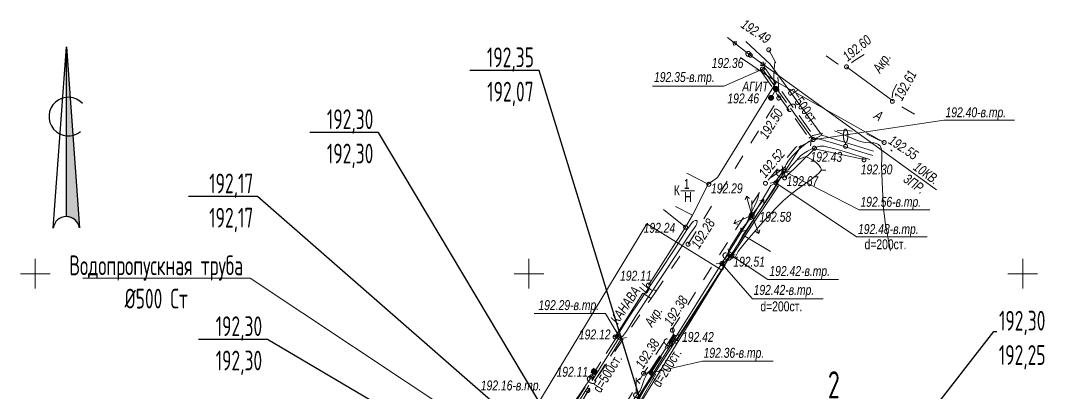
# Model space of a CAD drawing. Header units: millimetres. Extents: x -38151500 to -28914887, y -20564105 to -20349562.
# Drawn here: x -36538068 to -36434357, y -20469422 to -20431648 of the extents above; entities that cross this region are included whole.
import ezdxf
from ezdxf.xclip import XClip

# ---------------------------------------------------------------- set-up
doc = ezdxf.new("R2010")
doc.units = ezdxf.units.MM
doc.header["$MEASUREMENT"] = 0
doc.header["$XCLIPFRAME"] = 0
doc.linetypes.add('Новофедоровское_снт 28_07$0$l049', pattern=[3000, 2000, -1000])
doc.linetypes.add('Новофедоровское_снт 28_07$0$l189_2', pattern=[3000, 1500, -1500])
doc.layers.add('!!! ПОДОСНОВА', color=7, linetype='Continuous')
for name, color, linetype, lineweight in [('Новый_ГП_Верт_отметки_Ном._пера__12', 12, 'Continuous', 40), ('Новый_ГП_Верт_отметки_Ном._пера__7', 7, 'Continuous', 25), ('Новый_ГП_Текст_Ном._пера__250', 7, 'Continuous', 20), ('Новый_ГТ-север_Ном._пера__7', 7, 'Continuous', 25), ('Чертеж_1_Новофедоровское_снт 28_07$0$tp_Дороги_Ном._пера__253', 252, 'Continuous', 18), ('Чертеж_1_Новофедоровское_снт 28_07$0$tp_Здания_Ном._пера__253', 252, 'Continuous', 18), ('Чертеж_1_Новофедоровское_снт 28_07$0$tp_канавы_Ном._пера__253', 252, 'Continuous', 18), ('Чертеж_1_Новофедоровское_снт 28_07$0$tp_ЛЭП вн_Ном._пера__253', 252, 'Continuous', 18), ('Чертеж_1_Новофедоровское_снт 28_07$0$tp_отметки_новые_Ном._пера__253', 252, 'Continuous', 18), ('Чертеж_1_Новофедоровское_снт 28_07$0$tp_сооружения_Ном._пера__253', 252, 'Continuous', 18), ('Чертеж_1_Новофедоровское_снт 28_07$0$tp_трубы под дорогой_Ном._пера__253', 252, 'Continuous', 18), ('Чертеж_1_Новофедоровское_снт 28_07$0$U_ТЕКСТ_БЕЛЫЙ_Ном._пера__253', 252, 'Continuous', 18), ('Чертеж_1_Новый_ГП_Топография_Ном._пера__253', 252, 'Continuous', 18), ('Чертеж_1_Новый_Новофедоровское_снт 28_07$0$SETKA_Ном._пера__253', 252, 'Continuous', 18), ('Чертеж_1_Новый_Новофедоровское_снт 28_07$0$SETKA_Ном._пера__7', 7, 'Continuous', 18), ('Чертеж_1_Новый_Новофедоровское_снт 28_07$0$tp_Дороги_Ном._пера__253', 252, 'Continuous', 18), ('Чертеж_1_Новый_Новофедоровское_снт 28_07$0$tp_Здания_Ном._пера__253', 252, 'Continuous', 18), ('Чертеж_1_Новый_Новофедоровское_снт 28_07$0$tp_канавы_Ном._пера__253', 252, 'Continuous', 18), ('Чертеж_1_Новый_Новофедоровское_снт 28_07$0$tp_ЛЭП вн_Ном._пера__253', 252, 'Continuous', 18), ('Чертеж_1_Новый_Новофедоровское_снт 28_07$0$tp_ЛЭП нн_Ном._пера__253', 252, 'Continuous', 18), ('Чертеж_1_Новый_Новофедоровское_снт 28_07$0$tp_ЛЭП нн_Ном._пера__7', 7, 'Continuous', 18), ('Чертеж_1_Новый_Новофедоровское_снт 28_07$0$tp_Ограждения ДЕР_Ном._пера__253', 252, 'Continuous', 18), ('Чертеж_1_Новый_Новофедоровское_снт 28_07$0$tp_Ограждения мет_Ном._пера__253', 252, 'Continuous', 18), ('Чертеж_1_Новый_Новофедоровское_снт 28_07$0$tp_Ограждения рабица_Ном._пера__253', 252, 'Continuous', 18), ('Чертеж_1_Новый_Новофедоровское_снт 28_07$0$tp_Ограждения_Ном._пера__253', 252, 'Continuous', 18), ('Чертеж_1_Новый_Новофедоровское_снт 28_07$0$tp_Ограждения_Ном._пера__7', 7, 'Continuous', 18), ('Чертеж_1_Новый_Новофедоровское_снт 28_07$0$tp_отметки_новые_Ном._пера__253', 252, 'Continuous', 18), ('Чертеж_1_Новый_Новофедоровское_снт 28_07$0$tp_отметки_новые_Ном._пера__7', 7, 'Continuous', 18), ('Чертеж_1_Новый_Новофедоровское_снт 28_07$0$tp_растительность_Ном._пера__7', 7, 'Continuous', 18), ('Чертеж_1_Новый_Новофедоровское_снт 28_07$0$tp_рельеф_Ном._пера__253', 252, 'Continuous', 18), ('Чертеж_1_Новый_Новофедоровское_снт 28_07$0$tp_сооружения_Ном._пера__253', 252, 'Continuous', 18), ('Чертеж_1_Новый_Новофедоровское_снт 28_07$0$tp_сооружения_Ном._пера__7', 7, 'Continuous', 18), ('Чертеж_1_Новый_Новофедоровское_снт 28_07$0$tp_трубы под дорогой_Ном._пера__253', 252, 'Continuous', 18), ('Чертеж_1_Новый_Новофедоровское_снт 28_07$0$U_Водосток_Ном._пера__253', 252, 'Continuous', 18), ('Чертеж_1_Новый_Новофедоровское_снт 28_07$0$U_Газопровод_Ном._пера__253', 252, 'Continuous', 18)]:
    doc.layers.add(name, color=color, linetype=linetype, lineweight=lineweight)
doc.styles.add('РЎР“Р•РќР•Р\xa0РР\xa0_РЎРўРР›Р¬_1', font='arial.ttf', dxfattribs={"width": 0.75})
doc.styles.add('РЎР“Р•РќР•Р\xa0РР\xa0_РЎРўРР›Р¬_3', font='arial.ttf', dxfattribs={"width": 0.749999})
doc.styles.add('РЎР“Р•РќР•Р\xa0РР\xa0_РЎРўРР›Р¬_6', font='', dxfattribs={"width": 0.8})
doc.styles.get('РЎР“Р•РќР•Р\xa0РР\xa0_РЎРўРР›Р¬_6').set_extended_font_data('GOST_type_A')
doc.linetypes.add('Новофедоровское_снт 28_07$0$l474_2o', pattern='A,0,[3,РіРµРЅРїРїР»Р°РЅ 2025_06_18 dima РІР°СЂРёР°РЅС‚ 21.Shx,S=31.746032,R=0,X=0,Y=0],-5000,0', length=5000)
doc.linetypes.add('Новофедоровское_снт 28_07$0$lm334', pattern='A,0,[4,РіРµРЅРїРїР»Р°РЅ 2025_06_18 dima РІР°СЂРёР°РЅС‚ 21.Shx,S=79.365079,R=0,X=0,Y=0],-11000,0', length=11000)
doc.linetypes.add('Новофедоровское_снт 28_07$0$З ДЕРЕВ', pattern='A,0,[2,РіРµРЅРїРїР»Р°РЅ 2025_06_18 dima РІР°СЂРёР°РЅС‚ 21.Shx,S=19.84127,R=0,X=0,Y=0.2],-2500,0', length=2500)
doc.linetypes.add('Новофедоровское_снт 28_07$0$ЗАБОР_СЕТКА', pattern='A,0,[1,РіРµРЅРїРїР»Р°РЅ 2025_06_18 dima РІР°СЂРёР°РЅС‚ 21.Shx,S=39.68254,R=0,X=0,Y=2.77556e-17],-5000,0', length=5000)
doc.linetypes.add('Новофедоровское_снт 28_07$0$МЕЖА', pattern='A,0,[5,РіРµРЅРїРїР»Р°РЅ 2025_06_18 dima РІР°СЂРёР°РЅС‚ 21.Shx,S=46.746032,R=0,X=0,Y=6.93889e-18],-6500,0', length=6500)

# ---------------------------------------------------------------- blocks, each defined once
blk = doc.blocks.new('Чертеж_2_1', base_point=(1613432, -7296))
at = {"layer": 'Чертеж_1_Новый_Новофедоровское_снт 28_07$0$tp_ЛЭП вн_Ном._пера__253', "linetype": 'Continuous', "lineweight": 18}
blk.add_hatch(color=252, dxfattribs=at).paths.add_polyline_path([(-36464322, -20435037, 1), (-36464372, -20435037, 1)])
at = {"layer": 'Чертеж_1_Новый_ГП_Топография_Ном._пера__253', "color": 252, "linetype": 'Новофедоровское_снт 28_07$0$МЕЖА', "lineweight": 18, "flags": 128}
blk.add_lwpolyline([(-36508768, -20524360), (-36508728, -20524296), (-36498241, -20507196), (-36472071, -20524004), (-36460510, -20507967), (-36450594, -20495163), (-36452348, -20487946), (-36454353, -20480799), (-36459846, -20482761), (-36462701, -20481924), (-36476972, -20473145), (-36467023, -20456936), (-36474632, -20452238), (-36515663, -20519982)], close=True, dxfattribs=at)
at = {"layer": 'Чертеж_1_Новый_Новофедоровское_снт 28_07$0$SETKA_Ном._пера__253', "color": 252, "linetype": 'Continuous', "lineweight": 18, "flags": 128}
for points in [[(-36486568, -20458796), (-36486568, -20455796)], [(-36488068, -20457296), (-36485068, -20457296)]]:
    blk.add_lwpolyline(points, dxfattribs=at)
at = {"layer": 'Чертеж_1_Новый_Новофедоровское_снт 28_07$0$SETKA_Ном._пера__7', "color": 7, "linetype": 'Continuous', "lineweight": 18, "flags": 128}
for points in [[(-36536568, -20458796), (-36536568, -20455796)], [(-36436568, -20458796), (-36436568, -20455796)], [(-36538068, -20457296), (-36535068, -20457296)], [(-36438068, -20457296), (-36435068, -20457296)]]:
    blk.add_lwpolyline(points, dxfattribs=at)
at = {"layer": 'Чертеж_1_Новый_Новофедоровское_снт 28_07$0$tp_Дороги_Ном._пера__253', "color": 252, "linetype": 'Новофедоровское_снт 28_07$0$l189_2', "lineweight": 18, "flags": 128}
for points in [[(-36462287, -20434617), (-36461436, -20436212), (-36461343, -20437746), (-36461271, -20438864), (-36461268, -20439504), (-36470458, -20454305), (-36473697, -20459059), (-36474481, -20458448)], [(-36452632, -20435106), (-36453700, -20435770), (-36454366, -20436308), (-36455321, -20436027), (-36456721, -20435033)], [(-36447511, -20441148), (-36449823, -20439810), (-36449721, -20438864), (-36448837, -20437243)], [(-36477567, -20473390), (-36477701, -20472535), (-36477535, -20471761), (-36474925, -20467335), (-36462620, -20448138), (-36459557, -20444482), (-36457824, -20443294), (-36455708, -20442824), (-36454696, -20442742), (-36452705, -20442990), (-36450595, -20444007), (-36449795, -20444869)], [(-36475035, -20459263), (-36474202, -20459784), (-36480558, -20469086), (-36486240, -20479010), (-36487436, -20478759)]]:
    blk.add_lwpolyline(points, dxfattribs=at)
at = {"layer": 'Чертеж_1_Новый_Новофедоровское_снт 28_07$0$tp_Дороги_Ном._пера__253', "color": 252, "linetype": 'Continuous', "lineweight": 18, "flags": 128}
for points in [[(-36449725, -20439793), (-36454408, -20436350)], [(-36450595, -20444007), (-36461496, -20437863)], [(-36473697, -20459059), (-36474202, -20459784)]]:
    blk.add_lwpolyline(points, dxfattribs=at)
at = {"layer": 'Чертеж_1_Новый_Новофедоровское_снт 28_07$0$tp_Здания_Ном._пера__253', "color": 252, "linetype": 'Continuous', "lineweight": 18, "flags": 128}
for points in [[(-36470576, -20447125), (-36468410, -20448238), (-36470020, -20451372), (-36471720, -20450498)], [(-36471187, -20448911), (-36469790, -20448911)]]:
    blk.add_lwpolyline(points, dxfattribs=at)
at = {"layer": 'Чертеж_1_Новый_Новофедоровское_снт 28_07$0$tp_канавы_Ном._пера__253', "color": 252, "linetype": 'Continuous', "lineweight": 18, "flags": 128}
for points in [[(-36451750, -20445336), (-36453527, -20444765), (-36454500, -20444439), (-36455157, -20444230), (-36455818, -20444037), (-36457147, -20443678), (-36457304, -20443648), (-36457465, -20443638), (-36457626, -20443654), (-36457783, -20443699), (-36458003, -20443796), (-36458212, -20443907), (-36458411, -20444030), (-36458602, -20444164), (-36458967, -20444460), (-36459320, -20444784), (-36459590, -20445046), (-36459841, -20445311), (-36460080, -20445593), (-36460315, -20445907), (-36460418, -20446063), (-36460506, -20446219), (-36460573, -20446376), (-36460610, -20446533), (-36460607, -20446599), (-36460585, -20446666), (-36460549, -20446730), (-36460502, -20446787), (-36460472, -20446810), (-36460441, -20446821), (-36460378, -20446811), (-36460314, -20446769), (-36460250, -20446702), (-36460002, -20446386), (-36459757, -20446123), (-36459523, -20445854), (-36459285, -20445589), (-36459026, -20445336), (-36458868, -20445205), (-36458706, -20445085), (-36458538, -20444975), (-36458365, -20444874), (-36458003, -20444695), (-36457620, -20444541), (-36457355, -20444452), (-36457087, -20444387), (-36456953, -20444369), (-36456820, -20444363), (-36456688, -20444372), (-36456557, -20444397), (-36455607, -20444654), (-36454660, -20444931), (-36452045, -20445723)], [(-36475511, -20470175), (-36474302, -20467930), (-36474091, -20467506), (-36474083, -20467474), (-36474089, -20467442), (-36474128, -20467380), (-36474258, -20467264), (-36474319, -20467231), (-36474388, -20467223), (-36474454, -20467238), (-36474505, -20467276), (-36474658, -20467493), (-36474781, -20467727), (-36474861, -20467919), (-36474930, -20468114), (-36475057, -20468508), (-36475124, -20468703), (-36475200, -20468892), (-36475290, -20469075), (-36475398, -20469247), (-36476246, -20470435)]]:
    blk.add_lwpolyline(points, dxfattribs=at)
for points in [[(-36462062, -20448348), (-36461570, -20448084), (-36461494, -20448302), (-36461654, -20448636), (-36464938, -20453468), (-36465951, -20455283), (-36466253, -20455363), (-36466384, -20455154), (-36466191, -20454638), (-36465095, -20452861), (-36463806, -20451249)], [(-36470575, -20452861), (-36470050, -20452115), (-36470004, -20452063), (-36469943, -20452014), (-36469799, -20451935), (-36469727, -20451912), (-36469661, -20451902), (-36469607, -20451911), (-36469571, -20451940), (-36469552, -20451985), (-36469543, -20452041), (-36469556, -20452172), (-36469599, -20452309), (-36469663, -20452428), (-36469937, -20452798), (-36470206, -20453174), (-36472984, -20457362), (-36474366, -20459462), (-36475737, -20461568), (-36476695, -20463106), (-36476880, -20463379), (-36477091, -20463641), (-36477148, -20463693), (-36477217, -20463733), (-36477290, -20463754), (-36477359, -20463747), (-36477414, -20463722), (-36477470, -20463684), (-36477513, -20463638), (-36477533, -20463585), (-36477521, -20463477), (-36477477, -20463367), (-36477351, -20463154), (-36476753, -20462169), (-36476449, -20461681), (-36476133, -20461200), (-36474678, -20459067), (-36473250, -20456953), (-36471873, -20454878)]]:
    blk.add_lwpolyline(points, close=True, dxfattribs=at)
at = {"layer": 'Чертеж_1_Новый_Новофедоровское_снт 28_07$0$tp_ЛЭП вн_Ном._пера__253', "color": 252, "linetype": 'Continuous', "lineweight": 18}
blk.add_line((-36464347, -20435037), (-36464347, -20435037), dxfattribs=at)
at = {"layer": 'Чертеж_1_Новый_Новофедоровское_снт 28_07$0$tp_ЛЭП вн_Ном._пера__253', "color": 252, "linetype": 'Continuous', "lineweight": 18, "flags": 128}
for points in [[(-36466449, -20433382), (-36464347, -20435037), (-36445281, -20448792)], [(-36465918, -20433800), (-36465817, -20434187)], [(-36465918, -20433800), (-36465518, -20433808)], [(-36465721, -20433955), (-36465671, -20434148)], [(-36465721, -20433955), (-36465521, -20433958)], [(-36462927, -20436061), (-36463127, -20436066)], [(-36462725, -20436207), (-36463125, -20436217)], [(-36462927, -20436061), (-36462986, -20435870)], [(-36462725, -20436207), (-36462842, -20435825)]]:
    blk.add_lwpolyline(points, dxfattribs=at)
at = {"layer": 'Чертеж_1_Новый_Новофедоровское_снт 28_07$0$tp_ЛЭП вн_Ном._пера__253', "color": 252, "linetype": 'Continuous', "lineweight": 18}
blk.add_circle((-36464347, -20435037), 250, dxfattribs=at)
at = {"layer": 'Чертеж_1_Новый_Новофедоровское_снт 28_07$0$tp_ЛЭП нн_Ном._пера__253', "color": 252, "linetype": 'Continuous', "lineweight": 18, "flags": 128}
for points in [[(-36510768, -20525995), (-36509656, -20524332), (-36489043, -20491490), (-36464006, -20451362), (-36462797, -20449768)], [(-36465822, -20452199), (-36464006, -20451362), (-36464543, -20449435)], [(-36464543, -20449435), (-36464690, -20449807)], [(-36464543, -20449435), (-36464224, -20449677)], [(-36462797, -20449768), (-36463182, -20449877)], [(-36462797, -20449768), (-36462797, -20450168)], [(-36465822, -20452199), (-36465633, -20451847)], [(-36464006, -20451362), (-36463285, -20453227)], [(-36465822, -20452199), (-36465431, -20452285)], [(-36465065, -20453059), (-36465101, -20452660)], [(-36463285, -20453227), (-36463175, -20452843)], [(-36465065, -20453059), (-36464691, -20452916)], [(-36463285, -20453227), (-36463625, -20453017)]]:
    blk.add_lwpolyline(points, dxfattribs=at)
at = {"layer": 'Чертеж_1_Новый_Новофедоровское_снт 28_07$0$tp_ЛЭП нн_Ном._пера__7', "color": 7, "linetype": 'Continuous', "lineweight": 18}
blk.add_line((-36464006, -20451112), (-36464006, -20449862), dxfattribs=at)
for radius in [250, 50]:
    blk.add_circle((-36464006, -20451362), radius, dxfattribs=at)
at = {"layer": 'Чертеж_1_Новый_Новофедоровское_снт 28_07$0$tp_Ограждения ДЕР_Ном._пера__253', "color": 252, "linetype": 'Новофедоровское_снт 28_07$0$З ДЕРЕВ', "lineweight": 18, "flags": 128}
for points in [[(-36468410, -20448238), (-36467491, -20447560), (-36461496, -20437863)], [(-36474481, -20458448), (-36470713, -20452573), (-36470020, -20451372)], [(-36477843, -20463698), (-36475035, -20459263)], [(-36482975, -20471790), (-36480241, -20467722)]]:
    blk.add_lwpolyline(points, dxfattribs=at)
at = {"layer": 'Чертеж_1_Новый_Новофедоровское_снт 28_07$0$tp_Ограждения мет_Ном._пера__253', "color": 252, "linetype": 'Новофедоровское_снт 28_07$0$l474_2o', "lineweight": 18, "flags": 128}
for points in [[(-36461496, -20437863), (-36465157, -20435383)], [(-36470713, -20452573), (-36472957, -20450796)], [(-36466014, -20455517), (-36464708, -20453491), (-36462109, -20455036)], [(-36471641, -20464081), (-36466702, -20456439)], [(-36473735, -20467433), (-36476973, -20473147)]]:
    blk.add_lwpolyline(points, dxfattribs=at)
at = {"layer": 'Чертеж_1_Новый_Новофедоровское_снт 28_07$0$tp_Ограждения рабица_Ном._пера__253', "color": 252, "linetype": 'Новофедоровское_снт 28_07$0$ЗАБОР_СЕТКА', "lineweight": 18, "flags": 128}
for points in [[(-36460635, -20447544), (-36457662, -20444633), (-36452597, -20445726)], [(-36464708, -20453491), (-36461305, -20448381)]]:
    blk.add_lwpolyline(points, dxfattribs=at)
at = {"layer": 'Чертеж_1_Новый_Новофедоровское_снт 28_07$0$tp_Ограждения_Ном._пера__253', "color": 252, "linetype": 'Continuous', "lineweight": 18, "flags": 128}
for points in [[(-36478054, -20463565), (-36477631, -20463831)], [(-36480305, -20467267), (-36479882, -20467533)], [(-36480074, -20466847), (-36479651, -20467113)], [(-36480452, -20467589), (-36480029, -20467855)]]:
    blk.add_lwpolyline(points, dxfattribs=at)
at = {"layer": 'Чертеж_1_Новый_Новофедоровское_снт 28_07$0$tp_Ограждения_Ном._пера__7', "color": 7, "linetype": 'Continuous', "lineweight": 18}
for p, q in [((-36480244, -20467190), (-36479745, -20467190)), ((-36480243, -20467220), (-36479748, -20467220)), ((-36480242, -20467160), (-36479748, -20467160)), ((-36480238, -20467250), (-36479752, -20467250)), ((-36480237, -20467130), (-36479754, -20467130)), ((-36480228, -20467280), (-36479761, -20467280)), ((-36480226, -20467100), (-36479763, -20467100)), ((-36480214, -20467310), (-36479776, -20467310)), ((-36480212, -20467070), (-36479777, -20467070)), ((-36480196, -20467340), (-36479795, -20467340)), ((-36480193, -20467040), (-36479798, -20467040)), ((-36480170, -20467370), (-36479821, -20467370)), ((-36480166, -20467010), (-36479825, -20467010)), ((-36480133, -20467400), (-36479858, -20467400)), ((-36480127, -20466980), (-36479864, -20466980)), ((-36480056, -20466950), (-36479936, -20466950)), ((-36480069, -20467430), (-36479919, -20467430))]:
    blk.add_line(p, q, dxfattribs=at)
blk.add_circle((-36479995, -20467192), 250, dxfattribs=at)
at = {"layer": 'Чертеж_1_Новый_Новофедоровское_снт 28_07$0$tp_отметки_новые_Ном._пера__253', "color": 252, "linetype": 'Continuous', "lineweight": 18, "flags": 128}
for points in [[(-36474072, -20438289), (-36466830, -20438289), (-36462928, -20436566)], [(-36437381, -20441759), (-36444541, -20441759), (-36457808, -20443718)], [(-36445972, -20450832), (-36453132, -20450832), (-36460748, -20446919)], [(-36446235, -20453553), (-36453394, -20453553), (-36461570, -20448084)], [(-36455226, -20457860), (-36462386, -20457860), (-36466253, -20455313)], [(-36456786, -20459842), (-36463946, -20459842), (-36467029, -20456307)], [(-36486053, -20461307), (-36478811, -20461307), (-36477394, -20463712)], [(-36461828, -20466158), (-36468988, -20466158), (-36474315, -20467349)]]:
    blk.add_lwpolyline(points, dxfattribs=at)
at = {"layer": 'Чертеж_1_Новый_Новофедоровское_снт 28_07$0$tp_отметки_новые_Ном._пера__7', "color": 7, "linetype": 'Continuous', "lineweight": 18}
for centre in [(-36464148, -20435166), (-36462288, -20434616), (-36454408, -20436346), (-36462928, -20436566), (-36462058, -20439476), (-36461268, -20439506), (-36449768, -20439836), (-36457788, -20443696), (-36457658, -20444586), (-36450598, -20444006), (-36452638, -20445766), (-36460748, -20446916), (-36460678, -20447586), (-36468358, -20448236), (-36462618, -20448136), (-36461568, -20448086), (-36464108, -20451586), (-36470708, -20452576), (-36470458, -20454306), (-36466248, -20455316), (-36466018, -20455516), (-36467028, -20456256), (-36474478, -20458446), (-36472048, -20463016), (-36477848, -20463696), (-36477398, -20463716), (-36471688, -20464126), (-36474968, -20467376), (-36474228, -20467296), (-36480238, -20467726), (-36480598, -20469126)]:
    blk.add_circle(centre, 200, dxfattribs=at)
at = {"layer": 'Чертеж_1_Новый_Новофедоровское_снт 28_07$0$tp_растительность_Ном._пера__7', "color": 7, "linetype": 'Continuous', "lineweight": 18}
blk.add_line((-36454500, -20444005), (-36454500, -20444189), dxfattribs=at)
blk.add_circle((-36454500, -20444389), 200, dxfattribs=at)
blk.add_ellipse((-36454499, -20443322), major_axis=(0, 683), ratio=0.3235725, dxfattribs=at)
at = {"layer": 'Чертеж_1_Новый_Новофедоровское_снт 28_07$0$tp_рельеф_Ном._пера__253', "color": 252, "linetype": 'Continuous', "lineweight": 18, "flags": 128}
for points in [[(-36461268, -20439505), (-36461595, -20438812), (-36461752, -20438076), (-36461785, -20437325), (-36461738, -20436591), (-36461656, -20435901), (-36461647, -20435817)], [(-36449960, -20454931), (-36449975, -20454851), (-36450007, -20454678), (-36450063, -20454388), (-36450148, -20453953), (-36450264, -20453353), (-36450382, -20452718), (-36450490, -20452079), (-36450579, -20451465), (-36450653, -20450754), (-36450699, -20450076), (-36450730, -20449486), (-36450876, -20446441), (-36450830, -20445570), (-36450846, -20444956), (-36450902, -20444596), (-36450965, -20444422), (-36451006, -20444358), (-36451060, -20444296), (-36451175, -20444197), (-36451366, -20444103), (-36451653, -20444049), (-36452057, -20444039), (-36452507, -20444017), (-36452995, -20443902), (-36453467, -20443720), (-36454263, -20443399), (-36455292, -20442966), (-36455628, -20442818)], [(-36465956, -20455284), (-36465987, -20455359), (-36466043, -20455494), (-36466048, -20455565), (-36466006, -20455637), (-36465955, -20455667), (-36465858, -20455693), (-36465763, -20455696), (-36465685, -20455636), (-36465381, -20455052), (-36465180, -20454768), (-36464789, -20454280), (-36464252, -20453640), (-36463609, -20452897), (-36462904, -20452103), (-36462177, -20451309), (-36461472, -20450565), (-36460831, -20449923), (-36460117, -20449295), (-36459373, -20448724), (-36458650, -20448210), (-36457998, -20447756), (-36457469, -20447360), (-36457168, -20447087), (-36457032, -20446907), (-36456989, -20446800), (-36456984, -20446750), (-36456990, -20446681), (-36457033, -20446541), (-36457167, -20446330), (-36457438, -20446060), (-36457852, -20445767), (-36458179, -20445589), (-36458387, -20445501), (-36458496, -20445468), (-36458539, -20445461), (-36458603, -20445459), (-36458731, -20445485), (-36459096, -20445645), (-36459459, -20445780)], [(-36460592, -20446440), (-36460846, -20446647), (-36461387, -20447080), (-36461813, -20447396), (-36462145, -20447571)], [(-36456989, -20446800), (-36456489, -20446792)], [(-36463276, -20449161), (-36463344, -20449572), (-36463483, -20449931), (-36463719, -20450449), (-36464018, -20451070), (-36464346, -20451738), (-36464588, -20452227)]]:
    blk.add_lwpolyline(points, dxfattribs=at)
at = {"layer": 'Чертеж_1_Новый_Новофедоровское_снт 28_07$0$tp_сооружения_Ном._пера__253', "color": 252, "linetype": 'Continuous', "lineweight": 18, "flags": 128}
blk.add_lwpolyline([(-36461551, -20438585), (-36462055, -20439479)], dxfattribs=at)
at = {"layer": 'Чертеж_1_Новый_Новофедоровское_снт 28_07$0$tp_сооружения_Ном._пера__7', "color": 7, "linetype": 'Continuous', "lineweight": 18}
for p, q in [((-36461671, -20438802), (-36461671, -20438367)), ((-36461641, -20438816), (-36461641, -20438353)), ((-36461611, -20438827), (-36461611, -20438344)), ((-36461581, -20438832), (-36461581, -20438338)), ((-36461551, -20438834), (-36461551, -20438335)), ((-36461521, -20438833), (-36461521, -20438338)), ((-36461491, -20438828), (-36461491, -20438342)), ((-36461461, -20438818), (-36461461, -20438351)), ((-36461431, -20438804), (-36461431, -20438366)), ((-36462297, -20439540), (-36462297, -20439420)), ((-36462267, -20439611), (-36462267, -20439348)), ((-36462237, -20439650), (-36462237, -20439309)), ((-36462207, -20439677), (-36462207, -20439282)), ((-36462177, -20439696), (-36462177, -20439261)), ((-36462147, -20439710), (-36462147, -20439247)), ((-36462117, -20439721), (-36462117, -20439238)), ((-36462087, -20439726), (-36462087, -20439232)), ((-36462057, -20439728), (-36462057, -20439229)), ((-36462027, -20439727), (-36462027, -20439232)), ((-36461997, -20439722), (-36461997, -20439236)), ((-36461967, -20439712), (-36461967, -20439245)), ((-36461937, -20439698), (-36461937, -20439260)), ((-36461907, -20439680), (-36461907, -20439279)), ((-36461877, -20439654), (-36461877, -20439305)), ((-36461847, -20439617), (-36461847, -20439342)), ((-36461817, -20439553), (-36461817, -20439403)), ((-36461791, -20438646), (-36461791, -20438526)), ((-36461761, -20438717), (-36461761, -20438454)), ((-36461731, -20438756), (-36461731, -20438415)), ((-36461701, -20438783), (-36461701, -20438388)), ((-36461401, -20438786), (-36461401, -20438385)), ((-36461371, -20438760), (-36461371, -20438411)), ((-36461341, -20438723), (-36461341, -20438448)), ((-36461311, -20438659), (-36461311, -20438509)), ((-36475722, -20469340), (-36475722, -20467840)), ((-36475599, -20468149), (-36475334, -20468414)), ((-36475873, -20469392), (-36475570, -20469392))]:
    blk.add_line(p, q, dxfattribs=at)
at = {"layer": 'Чертеж_1_Новый_Новофедоровское_снт 28_07$0$tp_сооружения_Ном._пера__7', "color": 7, "linetype": 'Continuous', "lineweight": 18, "flags": 128}
blk.add_lwpolyline([(-36475722, -20468149), (-36475599, -20468149), (-36475334, -20467885)], dxfattribs=at)
at = {"layer": 'Чертеж_1_Новый_Новофедоровское_снт 28_07$0$tp_сооружения_Ном._пера__7', "color": 7, "linetype": 'Continuous', "lineweight": 18}
for centre in [(-36461549, -20438585), (-36462055, -20439479), (-36475722, -20469590)]:
    blk.add_circle(centre, 250, dxfattribs=at)
at = {"layer": 'Чертеж_1_Новый_Новофедоровское_снт 28_07$0$tp_трубы под дорогой_Ном._пера__253', "color": 252, "linetype": 'Continuous', "lineweight": 18, "flags": 128}
for points in [[(-36463627, -20436629), (-36463134, -20436709), (-36462728, -20436417), (-36462648, -20435923)], [(-36457086, -20443633), (-36457580, -20443553), (-36457985, -20443845), (-36458065, -20444339)], [(-36460915, -20446368), (-36460830, -20446861), (-36460666, -20446976), (-36460173, -20446891)], [(-36461403, -20448634), (-36461488, -20448141), (-36461652, -20448026), (-36462144, -20448111)], [(-36466393, -20454755), (-36466332, -20455251), (-36466174, -20455374), (-36465678, -20455313)], [(-36466889, -20456865), (-36466950, -20456368), (-36467108, -20456245), (-36467604, -20456307)], [(-36477714, -20463091), (-36477605, -20463578), (-36477182, -20463846), (-36476695, -20463737)], [(-36472034, -20462955), (-36471930, -20463444), (-36471762, -20463552), (-36471273, -20463447)], [(-36474144, -20467882), (-36474248, -20467393), (-36474416, -20467284), (-36474905, -20467389)]]:
    blk.add_lwpolyline(points, dxfattribs=at)
at = {"layer": 'Чертеж_1_Новый_Новофедоровское_снт 28_07$0$tp_трубы под дорогой_Ном._пера__253', "color": 252, "linetype": 'Новофедоровское_снт 28_07$0$l049', "lineweight": 18, "flags": 128}
for points in [[(-36463134, -20436709), (-36457986, -20443845)], [(-36462728, -20436417), (-36457580, -20443553)], [(-36461652, -20448026), (-36460830, -20446861)], [(-36461488, -20448141), (-36460666, -20446976)], [(-36467108, -20456245), (-36466332, -20455251)], [(-36466950, -20456368), (-36466174, -20455374)], [(-36483557, -20472989), (-36477605, -20463578)], [(-36483135, -20473256), (-36477183, -20463845)], [(-36474416, -20467284), (-36471930, -20463444)], [(-36474248, -20467393), (-36471762, -20463552)]]:
    blk.add_lwpolyline(points, dxfattribs=at)
at = {"layer": 'Чертеж_1_Новый_Новофедоровское_снт 28_07$0$U_Водосток_Ном._пера__253', "color": 252, "linetype": 'Continuous', "lineweight": 18, "flags": 128}
for points in [[(-36462931, -20436563), (-36460479, -20439962)], [(-36460073, -20440524), (-36457783, -20443699)], [(-36460978, -20447245), (-36460748, -20446919)], [(-36461570, -20448084), (-36461335, -20447750)], [(-36466439, -20455552), (-36466253, -20455313)], [(-36467029, -20456307), (-36466828, -20456049)], [(-36480168, -20468098), (-36477394, -20463712)], [(-36472407, -20464365), (-36471846, -20463498)], [(-36474332, -20467338), (-36472676, -20464780)], [(-36483346, -20473123), (-36480499, -20468621)]]:
    blk.add_lwpolyline(points, dxfattribs=at)
at = {"layer": 'Чертеж_1_Новый_Новофедоровское_снт 28_07$0$U_Газопровод_Ном._пера__253', "color": 252, "linetype": 'Новофедоровское_снт 28_07$0$lm334', "lineweight": 18, "flags": 128}
for points in [[(-36456921, -20443258), (-36462134, -20436056), (-36464621, -20433791)], [(-36510086, -20523523), (-36487638, -20488740), (-36467087, -20456897), (-36458970, -20444319), (-36459251, -20444465), (-36456921, -20443258), (-36451690, -20444879)]]:
    blk.add_lwpolyline(points, dxfattribs=at)
at = {"layer": 'Чертеж_1_Новофедоровское_снт 28_07$0$tp_Дороги_Ном._пера__253', "color": 252, "linetype": 'Continuous', "lineweight": 18, "char_height": 1000, "attachment_point": 7, "style": 'РЎР“Р•РќР•Р\xa0РР\xa0_РЎРўРР›Р¬_1'}
for s, insert, rotation in [('\\A1;{\\pql;\\fArial|b0|i1|c204|p0;\\W0.750000;Акр.}', (-36450746, -20437221), 56.25629), ('\\A1;{\\pql;\\fArial|b0|i1|c204|p0;\\W0.750000;А}', (-36451718, -20441509), 326.41584), ('\\A1;{\\pql;\\fArial|b0|i1|c204|p0;\\W0.750000;Ц}', (-36474407, -20459518), 57.34071), ('\\A1;{\\pql;\\fArial|b0|i1|c204|p0;\\W0.750000;Акр.}', (-36473839, -20462917), 57.34071)]:
    blk.add_mtext(s, dxfattribs=dict(at, insert=insert, rotation=rotation))
at = {"layer": 'Чертеж_1_Новофедоровское_снт 28_07$0$tp_Здания_Ном._пера__253', "color": 252, "linetype": 'Continuous', "lineweight": 18, "char_height": 1000, "style": 'РЎР“Р•РќР•Р\xa0РР\xa0_РЎРўРР›Р¬_3'}
for s, insert, attachment_point in [('\\A1;{\\pql;\\fArial|b0|i0|c204|p0;\\W0.749999;1}', (-36470881, -20448199), 4), ('\\A1;{\\pql;\\fArial|b0|i0|c204|p0;\\W0.749999;К}', (-36471905, -20449353), 7), ('\\A1;{\\pql;\\fArial|b0|i0|c204|p0;\\W0.749999;Н}', (-36470840, -20449515), 4)]:
    blk.add_mtext(s, dxfattribs=dict(at, insert=insert, attachment_point=attachment_point))
at = {"layer": 'Чертеж_1_Новофедоровское_снт 28_07$0$tp_канавы_Ном._пера__253', "color": 252, "linetype": 'Continuous', "lineweight": 18, "insert": (-36477565, -20462474), "char_height": 1000, "attachment_point": 7, "rotation": 55.96313, "style": 'РЎР“Р•РќР•Р\xa0РР\xa0_РЎРўРР›Р¬_1'}
blk.add_mtext('\\A1;{\\pql;\\fArial|b0|i1|c204|p0;\\W0.750000;КАНАВА}', dxfattribs=at)
at = {"layer": 'Чертеж_1_Новофедоровское_снт 28_07$0$tp_ЛЭП вн_Ном._пера__253', "color": 252, "linetype": 'Continuous', "lineweight": 18, "char_height": 1000, "attachment_point": 7, "rotation": 324.19158, "style": 'РЎР“Р•РќР•Р\xa0РР\xa0_РЎРўРР›Р¬_1'}
for s, insert in [('\\A1;{\\pql;\\fArial|b0|i1|c204|p0;\\W0.750000;10КВ.}', (-36447743, -20446709)), ('\\A1;{\\pql;\\fArial|b0|i1|c204|p0;\\W0.750000;3ПР.}', (-36448756, -20447926))]:
    blk.add_mtext(s, dxfattribs=dict(at, insert=insert))
at = {"layer": 'Чертеж_1_Новофедоровское_снт 28_07$0$tp_отметки_новые_Ном._пера__253', "color": 252, "linetype": 'Continuous', "lineweight": 18, "char_height": 1000, "attachment_point": 7, "style": 'РЎР“Р•РќР•Р\xa0РР\xa0_РЎРўРР›Р¬_1'}
for s, insert, rotation in [('\\A1;{\\pql;\\fArial|b0|i1|c204|p0;\\W0.750000;192.49}', (-36465205, -20432295), 326.41584), ('\\A1;{\\pql;\\fArial|b0|i1|c204|p0;\\W0.750000;192.60}', (-36454281, -20435851), 38.95426), ('\\A1;{\\pql;\\fArial|b0|i1|c204|p0;\\W0.750000;192.61}', (-36448782, -20439862), 61.38954), ('\\A1;{\\pql;\\fArial|b0|i1|c204|p0;\\W0.750000;192.50}', (-36462452, -20443732), 58.16369), ('\\A1;{\\pql;\\fArial|b0|i1|c204|p0;\\W0.750000;192.55}', (-36450264, -20444059), 326.41584), ('\\A1;{\\pql;\\fArial|b0|i1|c204|p0;\\W0.750000;192.52}', (-36462624, -20447668), 50.04801), ('\\A1;{\\pql;\\fArial|b0|i1|c204|p0;\\W0.750000;192.28}', (-36469348, -20454863), 58.16369), ('\\A1;{\\pql;\\fArial|b0|i1|c204|p0;\\W0.750000;192.38}', (-36472125, -20462658), 57.34071), ('\\A1;{\\pql;\\fArial|b0|i1|c204|p0;\\W0.750000;192.38}', (-36475010, -20467009), 57.34071)]:
    blk.add_mtext(s, dxfattribs=dict(at, insert=insert, rotation=rotation))
for s, insert in [('\\A1;{\\pql;\\fArial|b0|i1|c204|p0;\\W0.750000;192.36}', (-36468058, -20436465)), ('\\A1;{\\pql;\\fArial|b0|i1|c204|p0;\\W0.750000;192.35-в.тр.}', (-36473902, -20438176)), ('\\A1;{\\pql;\\fArial|b0|i1|c204|p0;\\W0.750000;192.46}', (-36466473, -20440053)), ('\\A1;{\\pql;\\fArial|b0|i1|c204|p0;\\W0.750000;192.40-в.тр.}', (-36444386, -20441746)), ('\\A1;{\\pql;\\fArial|b0|i1|c204|p0;\\W0.750000;192.43}', (-36458056, -20445973)), ('\\A1;{\\pql;\\fArial|b0|i1|c204|p0;\\W0.750000;192.30}', (-36452965, -20447244)), ('\\A1;{\\pql;\\fArial|b0|i1|c204|p0;\\W0.750000;192.67}', (-36460476, -20448430)), ('\\A1;{\\pql;\\fArial|b0|i1|c204|p0;\\W0.750000;192.29}', (-36468131, -20449156)), ('\\A1;{\\pql;\\fArial|b0|i1|c204|p0;\\W0.750000;192.56-в.тр.}', (-36452994, -20450815)), ('\\A1;{\\pql;\\fArial|b0|i1|c204|p0;\\W0.750000;192.58}', (-36463226, -20452040)), ('\\A1;{\\pql;\\fArial|b0|i1|c204|p0;\\W0.750000;192.24}', (-36474959, -20453160)), ('\\A1;{\\pql;\\fArial|b0|i1|c204|p0;\\W0.750000;192.48-в.тр.}', (-36453242, -20453571)), ('\\A1;{\\pql;\\fArial|b0|i1|c204|p0;\\W0.750000;192.51}', (-36465875, -20456585)), ('\\A1;{\\pql;\\fArial|b0|i1|c204|p0;\\W0.750000;192.11}', (-36477344, -20458006)), ('\\A1;{\\pql;\\fArial|b0|i1|c204|p0;\\W0.750000;192.42-в.тр.}', (-36462221, -20457817)), ('\\A1;{\\pql;\\fArial|b0|i1|c204|p0;\\W0.750000;192.42-в.тр.}', (-36463819, -20459731)), ('\\A1;{\\pql;\\fArial|b0|i1|c204|p0;\\W0.750000;192.29-в.тр.}', (-36485606, -20461272)), ('\\A1;{\\pql;\\fArial|b0|i1|c204|p0;\\W0.750000;192.12}', (-36481514, -20463959)), ('\\A1;{\\pql;\\fArial|b0|i1|c204|p0;\\W0.750000;192.42}', (-36471065, -20464208)), ('\\A1;{\\pql;\\fArial|b0|i1|c204|p0;\\W0.750000;192.36-в.тр.}', (-36468885, -20466103)), ('\\A1;{\\pql;\\fArial|b0|i1|c204|p0;\\W0.750000;192.11}', (-36483778, -20467735)), ('\\A1;{\\pql;\\fArial|b0|i1|c204|p0;\\W0.750000;192.16-в.тр.}', (-36491449, -20469406))]:
    blk.add_mtext(s, dxfattribs=dict(at, insert=insert))
at = {"layer": 'Чертеж_1_Новофедоровское_снт 28_07$0$tp_сооружения_Ном._пера__253', "color": 252, "linetype": 'Continuous', "lineweight": 18, "insert": (-36464967, -20438835), "char_height": 1000, "attachment_point": 7, "style": 'РЎР“Р•РќР•Р\xa0РР\xa0_РЎРўРР›Р¬_1'}
blk.add_mtext('\\A1;{\\pql;\\fArial|b0|i1|c204|p0;\\W0.750000;АГИТ}', dxfattribs=at)
at = {"layer": 'Чертеж_1_Новофедоровское_снт 28_07$0$tp_трубы под дорогой_Ном._пера__253', "color": 252, "linetype": 'Continuous', "lineweight": 18, "char_height": 1000, "attachment_point": 7, "style": 'РЎР“Р•РќР•Р\xa0РР\xa0_РЎРўРР›Р¬_3'}
for s, insert, rotation in [('\\A1;{\\pql;\\fArial|b0|i0|c204|p0;\\W0.749999;d=500ст.}', (-36460446, -20438900), 305.80715), ('\\A1;{\\pql;\\fArial|b0|i0|c204|p0;\\W0.749999;d=200ст.}', (-36473311, -20468880), 57.68864), ('\\A1;{\\pql;\\fArial|b0|i0|c204|p0;\\W0.749999;d=500ст.}', (-36479326, -20469438), 57.68864)]:
    blk.add_mtext(s, dxfattribs=dict(at, insert=insert, rotation=rotation))
for insert in [(-36452579, -20454824), (-36463131, -20461113)]:
    blk.add_mtext('\\A1;{\\pql;\\fArial|b0|i0|c204|p0;\\W0.749999;d=200ст.}', dxfattribs=dict(at, insert=insert))
at = {"layer": 'Чертеж_1_Новофедоровское_снт 28_07$0$U_ТЕКСТ_БЕЛЫЙ_Ном._пера__253', "color": 252, "linetype": 'Continuous', "lineweight": 18, "char_height": 1000, "attachment_point": 7, "style": 'РЎР“Р•РќР•Р\xa0РР\xa0_РЎРўРР›Р¬_3'}
for insert, rotation in [((-36460644, -20440467), 305.80715), ((-36460871, -20447799), 57.68864), ((-36466274, -20456169), 57.68864), ((-36472233, -20464879), 57.68864), ((-36480012, -20468667), 57.68864)]:
    blk.add_mtext('\\A1;{\\pql;\\fArial|b0|i0|c204|p0;\\W0.749999;С}', dxfattribs=dict(at, insert=insert, rotation=rotation))

msp = doc.modelspace()

# ---------------------------------------------------------------- hatches: boundary and pattern name
at = {"layer": 'Новый_ГТ-север_Ном._пера__7', "linetype": 'Continuous', "lineweight": 25}
msp.add_hatch(color=7, dxfattribs=at).paths.add_polyline_path([(-36533416.88, -20434304.66), (-36533416.88, -20451505.54, -0.368497133), (-36532088.62, -20452637.78)])

# ---------------------------------------------------------------- linework, layer by layer
at = {"layer": 'Новый_ГП_Верт_отметки_Ном._пера__7', "color": 7, "linetype": 'Continuous', "lineweight": 25}
for p, q in [((-36485847.33, -20436710.67), (-36492543.33, -20436710.67)), ((-36485547.33, -20436710.67), (-36485847.33, -20436710.67)), ((-36472957.41, -20477709.92), (-36485547.33, -20436710.67)), ((-36502101.63, -20442980.98), (-36508780.03, -20442980.98)), ((-36501801.63, -20442980.98), (-36502101.63, -20442980.98)), ((-36480646.09, -20478410.31), (-36501801.63, -20442980.98)), ((-36514351.83, -20449476.97), (-36521035.03, -20449476.97)), ((-36514051.83, -20449476.97), (-36514351.83, -20449476.97)), ((-36481563.48, -20477881.4), (-36514051.83, -20449476.97)), ((-36457309.01, -20486042.98), (-36439495.34, -20463129.43)), ((-36439495.34, -20463129.43), (-36439186.54, -20463129.43)), ((-36513365.92, -20463938.49), (-36520044.32, -20463938.49)), ((-36513065.92, -20463938.49), (-36513365.92, -20463938.49)), ((-36482734.1, -20481793.17), (-36513065.92, -20463938.49))]:
    msp.add_line(p, q, dxfattribs=at)
at = {"layer": 'Новый_ГП_Текст_Ном._пера__250', "color": 7, "linetype": 'Continuous', "lineweight": 20}
for p, q in [((-36514802.84, -20457749.72), (-36531764.44, -20457749.72)), ((-36481356.38, -20479928.69), (-36514802.84, -20457749.72))]:
    msp.add_line(p, q, dxfattribs=at)
at = {"layer": 'Новый_ГТ-север_Ном._пера__7', "color": 7, "linetype": 'Continuous', "lineweight": 25}
for points in [[(-36534750.88, -20452677.36), (-36533416.88, -20434304.66), (-36532088.62, -20452637.78, 0.865454126)], [(-36533416.88, -20451505.54), (-36533416.88, -20434304.66), (-36532088.62, -20452637.78, 0.368497133)]]:
    msp.add_lwpolyline(points, format="xyb", close=True, dxfattribs=at)
msp.add_lwpolyline([(-36533416.88, -20451505.39), (-36533416.88, -20434304.66)], dxfattribs=at)
msp.add_arc((-36533222.92, -20441381.25), 1955.83, 42.1815318, 309.6293102, dxfattribs=at)

# ---------------------------------------------------------------- block references
at = {"layer": '!!! ПОДОСНОВА', "color": 252, "linetype": 'Continuous', "lineweight": 40}
ref = msp.add_blockref('Чертеж_2_1', (1613432.13, -7295.8), dxfattribs=at)
XClip(ref).set_block_clipping_path([(-36543341.8035061434, -20426134.2498699203), (-36543341.8035061434, -20517391.6082299612), (-36520761.2338567674, -20517391.6082299612), (-36515368.0961724296, -20528511.4797440507), (-36430002.2325427011, -20528511.4797440507), (-36430002.2325427011, -20426017.5390227698)])

# ---------------------------------------------------------------- texts
at = {"layer": 'Новый_ГП_Верт_отметки_Ном._пера__12', "color": 12, "linetype": 'Continuous', "lineweight": 40, "char_height": 2000, "attachment_point": 2, "line_spacing_factor": 1.042475, "style": 'РЎР“Р•РќР•Р\xa0РР\xa0_РЎРўРР›Р¬_6'}
for s, insert in [('\\A1;{\\pqc;\\fGOST_type_A|b0|i0|c0|p0;\\W0.800000;192,35\\P\\pqc;\\fGOST_type_A|b0|i0|c0|p0;\\C7;\\W0.800000;192,07}', (-36488447.33, -20434377.17)), ('\\A1;{\\pqc;\\fGOST_type_A|b0|i0|c0|p0;\\W0.800000;192,30\\P\\pqc;\\fGOST_type_A|b0|i0|c0|p0;\\C7;\\W0.800000;192,30}', (-36504679.99, -20440647.49)), ('\\A1;{\\pqc;\\fGOST_type_A|b0|i0|c0|p0;\\W0.800000;192,17\\P\\pqc;\\fGOST_type_A|b0|i0|c0|p0;\\C7;\\W0.800000;192,17}', (-36516723.26, -20447143.47)), ('\\A1;{\\pqc;\\fGOST_type_A|b0|i0|c0|p0;\\W0.800000;192,30\\P\\pqc;\\fGOST_type_A|b0|i0|c0|p0;\\C7;\\W0.800000;192,25}', (-36436616.97, -20461047.17)), ('\\A1;{\\pqc;\\fGOST_type_A|b0|i0|c0|p0;\\W0.800000;192,30\\P\\pqc;\\fGOST_type_A|b0|i0|c0|p0;\\C7;\\W0.800000;192,30}', (-36515944.28, -20461604.99))]:
    msp.add_mtext(s, dxfattribs=dict(at, insert=insert))
at = {"layer": 'Новый_ГП_Текст_Ном._пера__250', "color": 7, "linetype": 'Continuous', "lineweight": 20, "insert": (-36524317.12, -20460813.23), "char_height": 2000, "attachment_point": 8, "line_spacing_factor": 1.011597, "style": 'РЎР“Р•РќР•Р\xa0РР\xa0_РЎРўРР›Р¬_6'}
msp.add_mtext('\\A1;{\\pqc;\\fGOST_type_A|b0|i0|c0|p0;\\W0.800000;Водопропускная \\fGOST_type_A|b0|i0|c0|p0;\\W0.800000;труба\\P\\pqc;\\fGOST_type_A|b0|i0|c0|p0;\\W0.800000;Ø500 Ст}', dxfattribs=at)
at = {"layer": 'Новый_ГП_Текст_Ном._пера__250', "color": 7, "linetype": 'Continuous', "lineweight": 20, "insert": (-36455693.29, -20467165.32), "char_height": 2750, "attachment_point": 2, "style": 'РЎР“Р•РќР•Р\xa0РР\xa0_РЎРўРР›Р¬_6'}
msp.add_mtext('\\A1;{\\pqc;\\fGOST_type_A|b0|i0|c0|p0;\\W0.800000;2}', dxfattribs=at)

doc.saveas('drawing.dxf')
